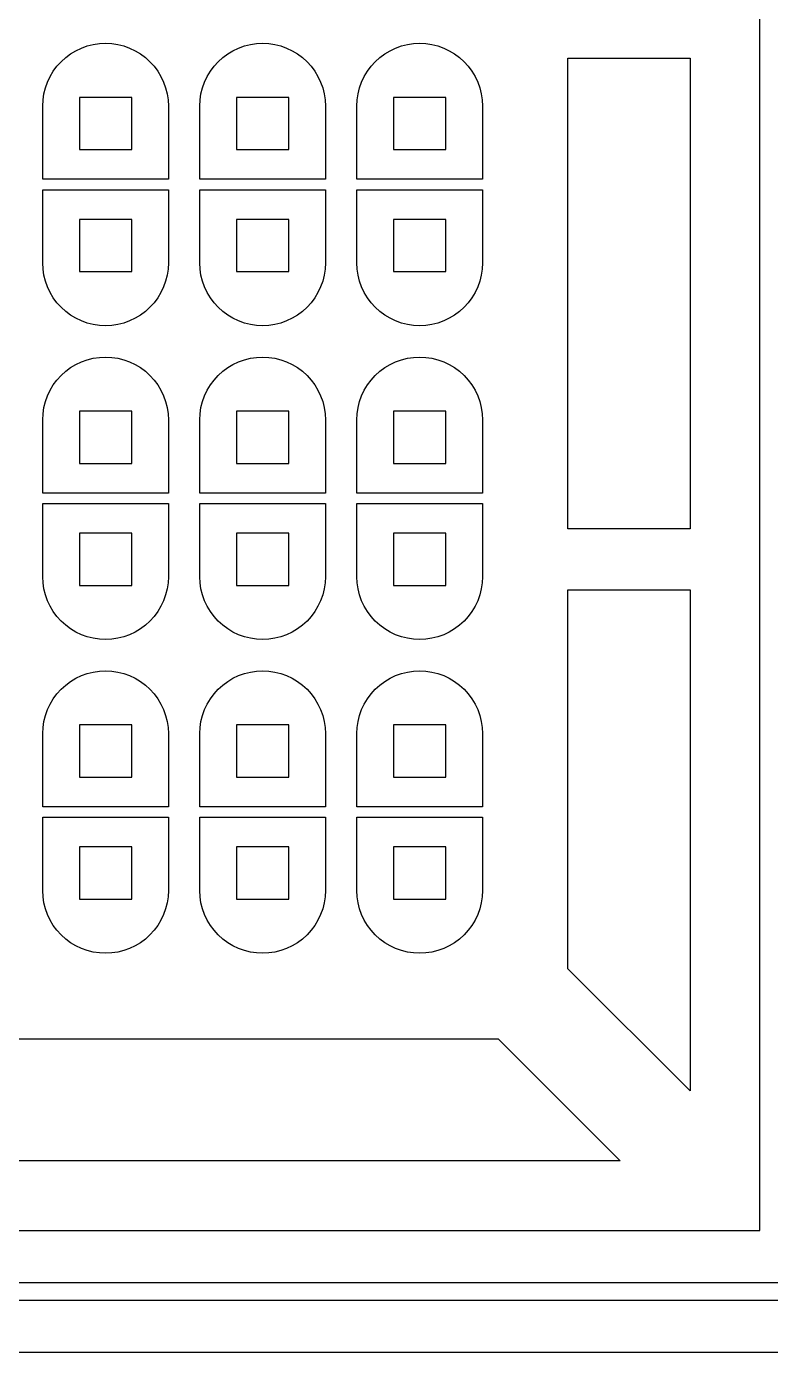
# Model space of a CAD drawing. Extents: x -25 to 122, y -49 to 104.
# Drawn here: x 77.94 to 99.66, y -11.21 to 27.54 of the extents above; entities that cross this region are included whole.
import ezdxf

# ---------------------------------------------------------------- set-up
doc = ezdxf.new("R2010")
doc.units = 0

msp = doc.modelspace()

# ---------------------------------------------------------------- linework, layer by layer
for p, q in [((99.3525, -7.64249), (99.3525, 62.6685)), ((79.0826, 26.6381), (79.2272, 26.7453)), ((79.2272, 26.7453), (79.3816, 26.8378)), ((79.3816, 26.8378), (79.5443, 26.9148)), ((79.5443, 26.9148), (79.7138, 26.9755)), ((79.7138, 26.9755), (79.8884, 27.0192)), ((79.8884, 27.0192), (80.0665, 27.0456)), ((80.0665, 27.0456), (80.2462, 27.0544)), ((80.2462, 27.0544), (80.426, 27.0456)), ((80.426, 27.0456), (80.6041, 27.0192)), ((80.6041, 27.0192), (80.7787, 26.9755)), ((80.7787, 26.9755), (80.9482, 26.9148)), ((80.9482, 26.9148), (81.1109, 26.8378)), ((81.1109, 26.8378), (81.2653, 26.7453)), ((81.2653, 26.7453), (81.4099, 26.6381)), ((83.6681, 26.6381), (83.8127, 26.7453)), ((83.8127, 26.7453), (83.9671, 26.8378)), ((83.9671, 26.8378), (84.1298, 26.9148)), ((84.1298, 26.9148), (84.2993, 26.9755)), ((84.2993, 26.9755), (84.4739, 27.0192)), ((84.4739, 27.0192), (84.652, 27.0456)), ((84.652, 27.0456), (84.8317, 27.0544)), ((84.8317, 27.0544), (85.0115, 27.0456)), ((85.0115, 27.0456), (85.1896, 27.0192)), ((85.1896, 27.0192), (85.3642, 26.9755)), ((85.3642, 26.9755), (85.5337, 26.9148)), ((85.5337, 26.9148), (85.6964, 26.8378)), ((85.6964, 26.8378), (85.8508, 26.7453)), ((85.8508, 26.7453), (85.9953, 26.6381)), ((88.2536, 26.6381), (88.3982, 26.7453)), ((88.3982, 26.7453), (88.5526, 26.8378)), ((88.5526, 26.8378), (88.7153, 26.9148)), ((88.7153, 26.9148), (88.8848, 26.9755)), ((88.8848, 26.9755), (89.0594, 27.0192)), ((89.0594, 27.0192), (89.2375, 27.0456)), ((89.2375, 27.0456), (89.4172, 27.0544)), ((89.4172, 27.0544), (89.597, 27.0456)), ((89.597, 27.0456), (89.7751, 27.0192)), ((89.7751, 27.0192), (89.9497, 26.9755)), ((89.9497, 26.9755), (90.1192, 26.9148)), ((90.1192, 26.9148), (90.2819, 26.8378)), ((90.2819, 26.8378), (90.4363, 26.7453)), ((90.4363, 26.7453), (90.5808, 26.6381)), ((78.7212, 26.2393), (78.8284, 26.3839)), ((78.8284, 26.3839), (78.9493, 26.5172)), ((78.9493, 26.5172), (79.0826, 26.6381)), ((81.4099, 26.6381), (81.5432, 26.5172)), ((81.5432, 26.5172), (81.6641, 26.3839)), ((81.6641, 26.3839), (81.7713, 26.2393)), ((83.3067, 26.2393), (83.4139, 26.3839)), ((83.4139, 26.3839), (83.5348, 26.5172)), ((83.5348, 26.5172), (83.6681, 26.6381)), ((85.9953, 26.6381), (86.1287, 26.5172)), ((86.1287, 26.5172), (86.2496, 26.3839)), ((86.2496, 26.3839), (86.3568, 26.2393)), ((87.8922, 26.2393), (87.9994, 26.3839)), ((87.9994, 26.3839), (88.1203, 26.5172)), ((88.1203, 26.5172), (88.2536, 26.6381)), ((90.5808, 26.6381), (90.7142, 26.5172)), ((90.7142, 26.5172), (90.8351, 26.3839)), ((90.8351, 26.3839), (90.9423, 26.2393)), ((93.748, 12.8649), (93.748, 26.6214)), ((93.748, 26.6214), (97.3145, 26.6214)), ((97.3145, 26.6214), (97.3145, 12.8649)), ((78.5517, 25.9222), (78.6286, 26.0849)), ((78.6286, 26.0849), (78.7212, 26.2393)), ((81.7713, 26.2393), (81.8638, 26.0849)), ((81.8638, 26.0849), (81.9408, 25.9222)), ((83.1372, 25.9222), (83.2141, 26.0849)), ((83.2141, 26.0849), (83.3067, 26.2393)), ((86.3568, 26.2393), (86.4494, 26.0849)), ((86.4494, 26.0849), (86.5263, 25.9222)), ((87.7227, 25.9222), (87.7996, 26.0849)), ((87.7996, 26.0849), (87.8922, 26.2393)), ((90.9423, 26.2393), (91.0349, 26.0849)), ((91.0349, 26.0849), (91.1118, 25.9222)), ((78.4209, 25.4), (78.4473, 25.5781)), ((78.4473, 25.5781), (78.491, 25.7527)), ((78.491, 25.7527), (78.5517, 25.9222)), ((81.9408, 25.9222), (82.0015, 25.7527)), ((82.0015, 25.7527), (82.0452, 25.5781)), ((82.0452, 25.5781), (82.0716, 25.4)), ((83.0064, 25.4), (83.0328, 25.5781)), ((83.0328, 25.5781), (83.0765, 25.7527)), ((83.0765, 25.7527), (83.1372, 25.9222)), ((86.5263, 25.9222), (86.587, 25.7527)), ((86.587, 25.7527), (86.6307, 25.5781)), ((86.6307, 25.5781), (86.6571, 25.4)), ((87.5919, 25.4), (87.6183, 25.5781)), ((87.6183, 25.5781), (87.662, 25.7527)), ((87.662, 25.7527), (87.7227, 25.9222)), ((91.1118, 25.9222), (91.1725, 25.7527)), ((91.1725, 25.7527), (91.2162, 25.5781)), ((91.2162, 25.5781), (91.2426, 25.4)), ((78.412, 25.2202), (78.4209, 25.4)), ((78.412, 23.0803), (78.412, 25.2202)), ((81.0105, 25.475), (79.482, 25.475)), ((79.482, 25.475), (79.482, 23.9465)), ((81.0105, 23.9465), (81.0105, 25.475)), ((82.0716, 25.4), (82.0804, 25.2202)), ((82.0804, 25.2202), (82.0804, 23.0803)), ((82.9976, 25.2202), (83.0064, 25.4)), ((82.9976, 23.0803), (82.9976, 25.2202)), ((85.596, 25.475), (84.0675, 25.475)), ((84.0675, 25.475), (84.0675, 23.9465)), ((85.596, 23.9465), (85.596, 25.475)), ((86.6571, 25.4), (86.6659, 25.2202)), ((86.6659, 25.2202), (86.6659, 23.0803)), ((87.5831, 25.2202), (87.5919, 25.4)), ((87.5831, 23.0803), (87.5831, 25.2202)), ((90.1815, 25.475), (88.653, 25.475)), ((88.653, 25.475), (88.653, 23.9465)), ((90.1815, 23.9465), (90.1815, 25.475)), ((91.2426, 25.4), (91.2514, 25.2202)), ((91.2514, 25.2202), (91.2514, 23.0803)), ((79.482, 23.9465), (81.0105, 23.9465)), ((84.0675, 23.9465), (85.596, 23.9465)), ((88.653, 23.9465), (90.1815, 23.9465)), ((82.0804, 23.0803), (78.412, 23.0803)), ((86.6659, 23.0803), (82.9976, 23.0803)), ((91.2514, 23.0803), (87.5831, 23.0803)), ((78.412, 20.6347), (78.412, 22.7746)), ((78.412, 22.7746), (82.0804, 22.7746)), ((82.0804, 22.7746), (82.0804, 20.6347)), ((82.9976, 20.6347), (82.9976, 22.7746)), ((82.9976, 22.7746), (86.6659, 22.7746)), ((86.6659, 22.7746), (86.6659, 20.6347)), ((87.5831, 20.6347), (87.5831, 22.7746)), ((87.5831, 22.7746), (91.2514, 22.7746)), ((91.2514, 22.7746), (91.2514, 20.6347)), ((81.0105, 21.9085), (79.482, 21.9085)), ((79.482, 21.9085), (79.482, 20.38)), ((81.0105, 20.38), (81.0105, 21.9085)), ((85.596, 21.9085), (84.0675, 21.9085)), ((84.0675, 21.9085), (84.0675, 20.38)), ((85.596, 20.38), (85.596, 21.9085)), ((90.1815, 21.9085), (88.653, 21.9085)), ((88.653, 21.9085), (88.653, 20.38)), ((90.1815, 20.38), (90.1815, 21.9085)), ((78.4209, 20.455), (78.412, 20.6347)), ((82.0804, 20.6347), (82.0716, 20.455)), ((83.0064, 20.455), (82.9976, 20.6347)), ((86.6659, 20.6347), (86.6571, 20.455)), ((87.5919, 20.455), (87.5831, 20.6347)), ((91.2514, 20.6347), (91.2426, 20.455)), ((78.4473, 20.2769), (78.4209, 20.455)), ((78.491, 20.1023), (78.4473, 20.2769)), ((79.482, 20.38), (81.0105, 20.38)), ((82.0452, 20.2769), (82.0015, 20.1023)), ((82.0716, 20.455), (82.0452, 20.2769)), ((83.0328, 20.2769), (83.0064, 20.455)), ((83.0765, 20.1023), (83.0328, 20.2769)), ((84.0675, 20.38), (85.596, 20.38)), ((86.6307, 20.2769), (86.587, 20.1023)), ((86.6571, 20.455), (86.6307, 20.2769)), ((87.6183, 20.2769), (87.5919, 20.455)), ((87.662, 20.1023), (87.6183, 20.2769)), ((88.653, 20.38), (90.1815, 20.38)), ((91.2162, 20.2769), (91.1725, 20.1023)), ((91.2426, 20.455), (91.2162, 20.2769)), ((78.5517, 19.9328), (78.491, 20.1023)), ((78.6286, 19.7701), (78.5517, 19.9328)), ((78.7212, 19.6157), (78.6286, 19.7701)), ((81.8638, 19.7701), (81.7713, 19.6157)), ((81.9408, 19.9328), (81.8638, 19.7701)), ((82.0015, 20.1023), (81.9408, 19.9328)), ((83.1372, 19.9328), (83.0765, 20.1023)), ((83.2141, 19.7701), (83.1372, 19.9328)), ((83.3067, 19.6157), (83.2141, 19.7701)), ((86.4494, 19.7701), (86.3568, 19.6157)), ((86.5263, 19.9328), (86.4494, 19.7701)), ((86.587, 20.1023), (86.5263, 19.9328)), ((87.7227, 19.9328), (87.662, 20.1023)), ((87.7996, 19.7701), (87.7227, 19.9328)), ((87.8922, 19.6157), (87.7996, 19.7701)), ((91.0349, 19.7701), (90.9423, 19.6157)), ((91.1118, 19.9328), (91.0349, 19.7701)), ((91.1725, 20.1023), (91.1118, 19.9328)), ((78.8284, 19.4711), (78.7212, 19.6157)), ((78.9493, 19.3378), (78.8284, 19.4711)), ((81.6641, 19.4711), (81.5432, 19.3378)), ((81.7713, 19.6157), (81.6641, 19.4711)), ((83.4139, 19.4711), (83.3067, 19.6157)), ((83.5348, 19.3378), (83.4139, 19.4711)), ((86.2496, 19.4711), (86.1287, 19.3378)), ((86.3568, 19.6157), (86.2496, 19.4711)), ((87.9994, 19.4711), (87.8922, 19.6157)), ((88.1203, 19.3378), (87.9994, 19.4711)), ((90.8351, 19.4711), (90.7142, 19.3378)), ((90.9423, 19.6157), (90.8351, 19.4711)), ((79.0826, 19.2169), (78.9493, 19.3378)), ((79.2272, 19.1097), (79.0826, 19.2169)), ((79.3816, 19.0171), (79.2272, 19.1097)), ((79.5443, 18.9402), (79.3816, 19.0171)), ((81.1109, 19.0171), (80.9482, 18.9402)), ((81.2653, 19.1097), (81.1109, 19.0171)), ((81.4099, 19.2169), (81.2653, 19.1097)), ((81.5432, 19.3378), (81.4099, 19.2169)), ((83.6681, 19.2169), (83.5348, 19.3378)), ((83.8127, 19.1097), (83.6681, 19.2169)), ((83.9671, 19.0171), (83.8127, 19.1097)), ((84.1298, 18.9402), (83.9671, 19.0171)), ((85.6964, 19.0171), (85.5337, 18.9402)), ((85.8508, 19.1097), (85.6964, 19.0171)), ((85.9953, 19.2169), (85.8508, 19.1097)), ((86.1287, 19.3378), (85.9953, 19.2169)), ((88.2536, 19.2169), (88.1203, 19.3378)), ((88.3982, 19.1097), (88.2536, 19.2169)), ((88.5526, 19.0171), (88.3982, 19.1097)), ((88.7153, 18.9402), (88.5526, 19.0171)), ((90.2819, 19.0171), (90.1192, 18.9402)), ((90.4363, 19.1097), (90.2819, 19.0171)), ((90.5808, 19.2169), (90.4363, 19.1097)), ((90.7142, 19.3378), (90.5808, 19.2169)), ((79.7138, 18.8795), (79.5443, 18.9402)), ((79.8884, 18.8358), (79.7138, 18.8795)), ((80.0665, 18.8094), (79.8884, 18.8358)), ((80.2462, 18.8006), (80.0665, 18.8094)), ((80.426, 18.8094), (80.2462, 18.8006)), ((80.6041, 18.8358), (80.426, 18.8094)), ((80.7787, 18.8795), (80.6041, 18.8358)), ((80.9482, 18.9402), (80.7787, 18.8795)), ((84.2993, 18.8795), (84.1298, 18.9402)), ((84.4739, 18.8358), (84.2993, 18.8795)), ((84.652, 18.8094), (84.4739, 18.8358)), ((84.8317, 18.8006), (84.652, 18.8094)), ((85.0115, 18.8094), (84.8317, 18.8006)), ((85.1896, 18.8358), (85.0115, 18.8094)), ((85.3642, 18.8795), (85.1896, 18.8358)), ((85.5337, 18.9402), (85.3642, 18.8795)), ((88.8848, 18.8795), (88.7153, 18.9402)), ((89.0594, 18.8358), (88.8848, 18.8795)), ((89.2375, 18.8094), (89.0594, 18.8358)), ((89.4172, 18.8006), (89.2375, 18.8094)), ((89.597, 18.8094), (89.4172, 18.8006)), ((89.7751, 18.8358), (89.597, 18.8094)), ((89.9497, 18.8795), (89.7751, 18.8358)), ((90.1192, 18.9402), (89.9497, 18.8795)), ((79.7138, 17.8045), (79.8884, 17.8482)), ((79.8884, 17.8482), (80.0665, 17.8746)), ((80.0665, 17.8746), (80.2462, 17.8834)), ((80.2462, 17.8834), (80.426, 17.8746)), ((80.426, 17.8746), (80.6041, 17.8482)), ((80.6041, 17.8482), (80.7787, 17.8045)), ((84.2993, 17.8045), (84.4739, 17.8482)), ((84.4739, 17.8482), (84.652, 17.8746)), ((84.652, 17.8746), (84.8317, 17.8834)), ((84.8317, 17.8834), (85.0115, 17.8746)), ((85.0115, 17.8746), (85.1896, 17.8482)), ((85.1896, 17.8482), (85.3642, 17.8045)), ((88.8848, 17.8045), (89.0594, 17.8482)), ((89.0594, 17.8482), (89.2375, 17.8746)), ((89.2375, 17.8746), (89.4172, 17.8834)), ((89.4172, 17.8834), (89.597, 17.8746)), ((89.597, 17.8746), (89.7751, 17.8482)), ((89.7751, 17.8482), (89.9497, 17.8045)), ((78.9493, 17.3462), (79.0826, 17.4671)), ((79.0826, 17.4671), (79.2272, 17.5743)), ((79.2272, 17.5743), (79.3816, 17.6669)), ((79.3816, 17.6669), (79.5443, 17.7438)), ((79.5443, 17.7438), (79.7138, 17.8045)), ((80.7787, 17.8045), (80.9482, 17.7438)), ((80.9482, 17.7438), (81.1109, 17.6669)), ((81.1109, 17.6669), (81.2653, 17.5743)), ((81.2653, 17.5743), (81.4099, 17.4671)), ((81.4099, 17.4671), (81.5432, 17.3462)), ((83.5348, 17.3462), (83.6681, 17.4671)), ((83.6681, 17.4671), (83.8127, 17.5743)), ((83.8127, 17.5743), (83.9671, 17.6669)), ((83.9671, 17.6669), (84.1298, 17.7438)), ((84.1298, 17.7438), (84.2993, 17.8045)), ((85.3642, 17.8045), (85.5337, 17.7438)), ((85.5337, 17.7438), (85.6964, 17.6669)), ((85.6964, 17.6669), (85.8508, 17.5743)), ((85.8508, 17.5743), (85.9953, 17.4671)), ((85.9953, 17.4671), (86.1287, 17.3462)), ((88.1203, 17.3462), (88.2536, 17.4671)), ((88.2536, 17.4671), (88.3982, 17.5743)), ((88.3982, 17.5743), (88.5526, 17.6669)), ((88.5526, 17.6669), (88.7153, 17.7438)), ((88.7153, 17.7438), (88.8848, 17.8045)), ((89.9497, 17.8045), (90.1192, 17.7438)), ((90.1192, 17.7438), (90.2819, 17.6669)), ((90.2819, 17.6669), (90.4363, 17.5743)), ((90.4363, 17.5743), (90.5808, 17.4671)), ((90.5808, 17.4671), (90.7142, 17.3462)), ((78.6286, 16.9139), (78.7212, 17.0683)), ((78.7212, 17.0683), (78.8284, 17.2128)), ((78.8284, 17.2128), (78.9493, 17.3462)), ((81.5432, 17.3462), (81.6641, 17.2128)), ((81.6641, 17.2128), (81.7713, 17.0683)), ((81.7713, 17.0683), (81.8638, 16.9139)), ((83.2141, 16.9139), (83.3067, 17.0683)), ((83.3067, 17.0683), (83.4139, 17.2128)), ((83.4139, 17.2128), (83.5348, 17.3462)), ((86.1287, 17.3462), (86.2496, 17.2128)), ((86.2496, 17.2128), (86.3568, 17.0683)), ((86.3568, 17.0683), (86.4494, 16.9139)), ((87.7996, 16.9139), (87.8922, 17.0683)), ((87.8922, 17.0683), (87.9994, 17.2128)), ((87.9994, 17.2128), (88.1203, 17.3462)), ((90.7142, 17.3462), (90.8351, 17.2128)), ((90.8351, 17.2128), (90.9423, 17.0683)), ((90.9423, 17.0683), (91.0349, 16.9139)), ((78.491, 16.5817), (78.5517, 16.7512)), ((78.5517, 16.7512), (78.6286, 16.9139)), ((81.8638, 16.9139), (81.9408, 16.7512)), ((81.9408, 16.7512), (82.0015, 16.5817)), ((83.0765, 16.5817), (83.1372, 16.7512)), ((83.1372, 16.7512), (83.2141, 16.9139)), ((86.4494, 16.9139), (86.5263, 16.7512)), ((86.5263, 16.7512), (86.587, 16.5817)), ((87.662, 16.5817), (87.7227, 16.7512)), ((87.7227, 16.7512), (87.7996, 16.9139)), ((91.0349, 16.9139), (91.1118, 16.7512)), ((91.1118, 16.7512), (91.1725, 16.5817)), ((78.4209, 16.229), (78.4473, 16.4071)), ((78.4473, 16.4071), (78.491, 16.5817)), ((81.0105, 16.304), (79.482, 16.304)), ((79.482, 16.304), (79.482, 14.7755)), ((81.0105, 14.7755), (81.0105, 16.304)), ((82.0015, 16.5817), (82.0452, 16.4071)), ((82.0452, 16.4071), (82.0716, 16.229)), ((83.0064, 16.229), (83.0328, 16.4071)), ((83.0328, 16.4071), (83.0765, 16.5817)), ((85.596, 16.304), (84.0675, 16.304)), ((84.0675, 16.304), (84.0675, 14.7755)), ((85.596, 14.7755), (85.596, 16.304)), ((86.587, 16.5817), (86.6307, 16.4071)), ((86.6307, 16.4071), (86.6571, 16.229)), ((87.5919, 16.229), (87.6183, 16.4071)), ((87.6183, 16.4071), (87.662, 16.5817)), ((90.1815, 16.304), (88.653, 16.304)), ((88.653, 16.304), (88.653, 14.7755)), ((90.1815, 14.7755), (90.1815, 16.304)), ((91.1725, 16.5817), (91.2162, 16.4071)), ((91.2162, 16.4071), (91.2426, 16.229)), ((78.412, 16.0492), (78.4209, 16.229)), ((78.412, 13.9093), (78.412, 16.0492)), ((82.0716, 16.229), (82.0804, 16.0492)), ((82.0804, 16.0492), (82.0804, 13.9093)), ((82.9976, 16.0492), (83.0064, 16.229)), ((82.9976, 13.9093), (82.9976, 16.0492)), ((86.6571, 16.229), (86.6659, 16.0492)), ((86.6659, 16.0492), (86.6659, 13.9093)), ((87.5831, 16.0492), (87.5919, 16.229)), ((87.5831, 13.9093), (87.5831, 16.0492)), ((91.2426, 16.229), (91.2514, 16.0492)), ((91.2514, 16.0492), (91.2514, 13.9093)), ((79.482, 14.7755), (81.0105, 14.7755)), ((84.0675, 14.7755), (85.596, 14.7755)), ((88.653, 14.7755), (90.1815, 14.7755)), ((82.0804, 13.9093), (78.412, 13.9093)), ((78.412, 11.4637), (78.412, 13.6037)), ((78.412, 13.6037), (82.0804, 13.6037)), ((82.0804, 13.6037), (82.0804, 11.4637)), ((86.6659, 13.9093), (82.9976, 13.9093)), ((82.9976, 11.4637), (82.9976, 13.6037)), ((82.9976, 13.6037), (86.6659, 13.6037)), ((86.6659, 13.6037), (86.6659, 11.4637)), ((91.2514, 13.9093), (87.5831, 13.9093)), ((87.5831, 11.4637), (87.5831, 13.6037)), ((87.5831, 13.6037), (91.2514, 13.6037)), ((91.2514, 13.6037), (91.2514, 11.4637)), ((97.3145, 12.8649), (93.748, 12.8649)), ((81.0105, 12.7375), (79.482, 12.7375)), ((79.482, 12.7375), (79.482, 11.209)), ((81.0105, 11.209), (81.0105, 12.7375)), ((85.596, 12.7375), (84.0675, 12.7375)), ((84.0675, 12.7375), (84.0675, 11.209)), ((85.596, 11.209), (85.596, 12.7375)), ((90.1815, 12.7375), (88.653, 12.7375)), ((88.653, 12.7375), (88.653, 11.209)), ((90.1815, 11.209), (90.1815, 12.7375)), ((78.4209, 11.284), (78.412, 11.4637)), ((78.4473, 11.1059), (78.4209, 11.284)), ((82.0716, 11.284), (82.0452, 11.1059)), ((82.0804, 11.4637), (82.0716, 11.284)), ((83.0064, 11.284), (82.9976, 11.4637)), ((83.0328, 11.1059), (83.0064, 11.284)), ((86.6571, 11.284), (86.6307, 11.1059)), ((86.6659, 11.4637), (86.6571, 11.284)), ((87.5919, 11.284), (87.5831, 11.4637)), ((87.6183, 11.1059), (87.5919, 11.284)), ((91.2426, 11.284), (91.2162, 11.1059)), ((91.2514, 11.4637), (91.2426, 11.284)), ((78.491, 10.9313), (78.4473, 11.1059)), ((78.5517, 10.7618), (78.491, 10.9313)), ((79.482, 11.209), (81.0105, 11.209)), ((82.0015, 10.9313), (81.9408, 10.7618)), ((82.0452, 11.1059), (82.0015, 10.9313)), ((83.0765, 10.9313), (83.0328, 11.1059)), ((83.1372, 10.7618), (83.0765, 10.9313)), ((84.0675, 11.209), (85.596, 11.209)), ((86.587, 10.9313), (86.5263, 10.7618)), ((86.6307, 11.1059), (86.587, 10.9313)), ((87.662, 10.9313), (87.6183, 11.1059)), ((87.7227, 10.7618), (87.662, 10.9313)), ((88.653, 11.209), (90.1815, 11.209)), ((91.1725, 10.9313), (91.1118, 10.7618)), ((91.2162, 11.1059), (91.1725, 10.9313)), ((93.748, 0), (93.748, 11.0816)), ((93.748, 11.0816), (97.3145, 11.0816)), ((97.3145, 11.0816), (97.3145, -3.5665)), ((78.6286, 10.5991), (78.5517, 10.7618)), ((78.7212, 10.4447), (78.6286, 10.5991)), ((81.8638, 10.5991), (81.7713, 10.4447)), ((81.9408, 10.7618), (81.8638, 10.5991)), ((83.2141, 10.5991), (83.1372, 10.7618)), ((83.3067, 10.4447), (83.2141, 10.5991)), ((86.4494, 10.5991), (86.3568, 10.4447)), ((86.5263, 10.7618), (86.4494, 10.5991)), ((87.7996, 10.5991), (87.7227, 10.7618)), ((87.8922, 10.4447), (87.7996, 10.5991)), ((91.0349, 10.5991), (90.9423, 10.4447)), ((91.1118, 10.7618), (91.0349, 10.5991)), ((78.8284, 10.3001), (78.7212, 10.4447)), ((78.9493, 10.1668), (78.8284, 10.3001)), ((79.0826, 10.0459), (78.9493, 10.1668)), ((81.5432, 10.1668), (81.4099, 10.0459)), ((81.6641, 10.3001), (81.5432, 10.1668)), ((81.7713, 10.4447), (81.6641, 10.3001)), ((83.4139, 10.3001), (83.3067, 10.4447)), ((83.5348, 10.1668), (83.4139, 10.3001)), ((83.6681, 10.0459), (83.5348, 10.1668)), ((86.1287, 10.1668), (85.9953, 10.0459)), ((86.2496, 10.3001), (86.1287, 10.1668)), ((86.3568, 10.4447), (86.2496, 10.3001)), ((87.9994, 10.3001), (87.8922, 10.4447)), ((88.1203, 10.1668), (87.9994, 10.3001)), ((88.2536, 10.0459), (88.1203, 10.1668)), ((90.7142, 10.1668), (90.5808, 10.0459)), ((90.8351, 10.3001), (90.7142, 10.1668)), ((90.9423, 10.4447), (90.8351, 10.3001)), ((79.2272, 9.93866), (79.0826, 10.0459)), ((79.3816, 9.84613), (79.2272, 9.93866)), ((79.5443, 9.76917), (79.3816, 9.84613)), ((79.7138, 9.70853), (79.5443, 9.76917)), ((79.8884, 9.66479), (79.7138, 9.70853)), ((80.7787, 9.70853), (80.6041, 9.66479)), ((80.9482, 9.76917), (80.7787, 9.70853)), ((81.1109, 9.84613), (80.9482, 9.76917)), ((81.2653, 9.93866), (81.1109, 9.84613)), ((81.4099, 10.0459), (81.2653, 9.93866)), ((83.8127, 9.93866), (83.6681, 10.0459)), ((83.9671, 9.84613), (83.8127, 9.93866)), ((84.1298, 9.76917), (83.9671, 9.84613)), ((84.2993, 9.70853), (84.1298, 9.76917)), ((84.4739, 9.66479), (84.2993, 9.70853)), ((85.3642, 9.70853), (85.1896, 9.66479)), ((85.5337, 9.76917), (85.3642, 9.70853)), ((85.6964, 9.84613), (85.5337, 9.76917)), ((85.8508, 9.93866), (85.6964, 9.84613)), ((85.9953, 10.0459), (85.8508, 9.93866)), ((88.3982, 9.93866), (88.2536, 10.0459)), ((88.5526, 9.84613), (88.3982, 9.93866)), ((88.7153, 9.76917), (88.5526, 9.84613)), ((88.8848, 9.70853), (88.7153, 9.76917)), ((89.0594, 9.66479), (88.8848, 9.70853)), ((89.9497, 9.70853), (89.7751, 9.66479)), ((90.1192, 9.76917), (89.9497, 9.70853)), ((90.2819, 9.84613), (90.1192, 9.76917)), ((90.4363, 9.93866), (90.2819, 9.84613)), ((90.5808, 10.0459), (90.4363, 9.93866)), ((80.0665, 9.63838), (79.8884, 9.66479)), ((80.2462, 9.62956), (80.0665, 9.63838)), ((80.426, 9.63838), (80.2462, 9.62956)), ((80.6041, 9.66479), (80.426, 9.63838)), ((84.652, 9.63838), (84.4739, 9.66479)), ((84.8317, 9.62956), (84.652, 9.63838)), ((85.0115, 9.63838), (84.8317, 9.62956)), ((85.1896, 9.66479), (85.0115, 9.63838)), ((89.2375, 9.63838), (89.0594, 9.66479)), ((89.4172, 9.62956), (89.2375, 9.63838)), ((89.597, 9.63838), (89.4172, 9.62956)), ((89.7751, 9.66479), (89.597, 9.63838)), ((79.3816, 8.49585), (79.5443, 8.57281)), ((79.5443, 8.57281), (79.7138, 8.63345)), ((79.7138, 8.63345), (79.8884, 8.6772)), ((79.8884, 8.6772), (80.0665, 8.7036)), ((80.0665, 8.7036), (80.2462, 8.71243)), ((80.2462, 8.71243), (80.426, 8.7036)), ((80.426, 8.7036), (80.6041, 8.6772)), ((80.6041, 8.6772), (80.7787, 8.63345)), ((80.7787, 8.63345), (80.9482, 8.57281)), ((80.9482, 8.57281), (81.1109, 8.49585)), ((83.9671, 8.49585), (84.1298, 8.57281)), ((84.1298, 8.57281), (84.2993, 8.63345)), ((84.2993, 8.63345), (84.4739, 8.6772)), ((84.4739, 8.6772), (84.652, 8.7036)), ((84.652, 8.7036), (84.8317, 8.71243)), ((84.8317, 8.71243), (85.0115, 8.7036)), ((85.0115, 8.7036), (85.1896, 8.6772)), ((85.1896, 8.6772), (85.3642, 8.63345)), ((85.3642, 8.63345), (85.5337, 8.57281)), ((85.5337, 8.57281), (85.6964, 8.49585)), ((88.5526, 8.49585), (88.7153, 8.57281)), ((88.7153, 8.57281), (88.8848, 8.63345)), ((88.8848, 8.63345), (89.0594, 8.6772)), ((89.0594, 8.6772), (89.2375, 8.7036)), ((89.2375, 8.7036), (89.4172, 8.71243)), ((89.4172, 8.71243), (89.597, 8.7036)), ((89.597, 8.7036), (89.7751, 8.6772)), ((89.7751, 8.6772), (89.9497, 8.63345)), ((89.9497, 8.63345), (90.1192, 8.57281)), ((90.1192, 8.57281), (90.2819, 8.49585)), ((78.8284, 8.04184), (78.9493, 8.1752)), ((78.9493, 8.1752), (79.0826, 8.2961)), ((79.0826, 8.2961), (79.2272, 8.40332)), ((79.2272, 8.40332), (79.3816, 8.49585)), ((81.1109, 8.49585), (81.2653, 8.40332)), ((81.2653, 8.40332), (81.4099, 8.2961)), ((81.4099, 8.2961), (81.5432, 8.1752)), ((81.5432, 8.1752), (81.6641, 8.04184)), ((83.4139, 8.04184), (83.5348, 8.1752)), ((83.5348, 8.1752), (83.6681, 8.2961)), ((83.6681, 8.2961), (83.8127, 8.40332)), ((83.8127, 8.40332), (83.9671, 8.49585)), ((85.6964, 8.49585), (85.8508, 8.40332)), ((85.8508, 8.40332), (85.9953, 8.2961)), ((85.9953, 8.2961), (86.1287, 8.1752)), ((86.1287, 8.1752), (86.2496, 8.04184)), ((87.9994, 8.04184), (88.1203, 8.1752)), ((88.1203, 8.1752), (88.2536, 8.2961)), ((88.2536, 8.2961), (88.3982, 8.40332)), ((88.3982, 8.40332), (88.5526, 8.49585)), ((90.2819, 8.49585), (90.4363, 8.40332)), ((90.4363, 8.40332), (90.5808, 8.2961)), ((90.5808, 8.2961), (90.7142, 8.1752)), ((90.7142, 8.1752), (90.8351, 8.04184)), ((78.6286, 7.74287), (78.7212, 7.89726)), ((78.7212, 7.89726), (78.8284, 8.04184)), ((81.6641, 8.04184), (81.7713, 7.89726)), ((81.7713, 7.89726), (81.8638, 7.74287)), ((83.2141, 7.74287), (83.3067, 7.89726)), ((83.3067, 7.89726), (83.4139, 8.04184)), ((86.2496, 8.04184), (86.3568, 7.89726)), ((86.3568, 7.89726), (86.4494, 7.74287)), ((87.7996, 7.74287), (87.8922, 7.89726)), ((87.8922, 7.89726), (87.9994, 8.04184)), ((90.8351, 8.04184), (90.9423, 7.89726)), ((90.9423, 7.89726), (91.0349, 7.74287)), ((78.4473, 7.23607), (78.491, 7.41068)), ((78.491, 7.41068), (78.5517, 7.58015)), ((78.5517, 7.58015), (78.6286, 7.74287)), ((81.8638, 7.74287), (81.9408, 7.58015)), ((81.9408, 7.58015), (82.0015, 7.41068)), ((82.0015, 7.41068), (82.0452, 7.23607)), ((83.0328, 7.23607), (83.0765, 7.41068)), ((83.0765, 7.41068), (83.1372, 7.58015)), ((83.1372, 7.58015), (83.2141, 7.74287)), ((86.4494, 7.74287), (86.5263, 7.58015)), ((86.5263, 7.58015), (86.587, 7.41068)), ((86.587, 7.41068), (86.6307, 7.23607)), ((87.6183, 7.23607), (87.662, 7.41068)), ((87.662, 7.41068), (87.7227, 7.58015)), ((87.7227, 7.58015), (87.7996, 7.74287)), ((91.0349, 7.74287), (91.1118, 7.58015)), ((91.1118, 7.58015), (91.1725, 7.41068)), ((91.1725, 7.41068), (91.2162, 7.23607)), ((78.412, 6.87823), (78.4209, 7.05801)), ((78.4209, 7.05801), (78.4473, 7.23607)), ((81.0105, 7.133), (79.482, 7.133)), ((79.482, 7.133), (79.482, 5.60449)), ((81.0105, 5.60449), (81.0105, 7.133)), ((82.0452, 7.23607), (82.0716, 7.05801)), ((82.0716, 7.05801), (82.0804, 6.87823)), ((82.9976, 6.87823), (83.0064, 7.05801)), ((83.0064, 7.05801), (83.0328, 7.23607)), ((85.596, 7.133), (84.0675, 7.133)), ((84.0675, 7.133), (84.0675, 5.60449)), ((85.596, 5.60449), (85.596, 7.133)), ((86.6307, 7.23607), (86.6571, 7.05801)), ((86.6571, 7.05801), (86.6659, 6.87823)), ((87.5831, 6.87823), (87.5919, 7.05801)), ((87.5919, 7.05801), (87.6183, 7.23607)), ((90.1815, 7.133), (88.653, 7.133)), ((88.653, 7.133), (88.653, 5.60449)), ((90.1815, 5.60449), (90.1815, 7.133)), ((91.2162, 7.23607), (91.2426, 7.05801)), ((91.2426, 7.05801), (91.2514, 6.87823)), ((78.412, 4.73834), (78.412, 6.87823)), ((82.0804, 6.87823), (82.0804, 4.73834)), ((82.9976, 4.73834), (82.9976, 6.87823)), ((86.6659, 6.87823), (86.6659, 4.73834)), ((87.5831, 4.73834), (87.5831, 6.87823)), ((91.2514, 6.87823), (91.2514, 4.73834)), ((79.482, 5.60449), (81.0105, 5.60449)), ((84.0675, 5.60449), (85.596, 5.60449)), ((88.653, 5.60449), (90.1815, 5.60449)), ((82.0804, 4.73834), (78.412, 4.73834)), ((86.6659, 4.73834), (82.9976, 4.73834)), ((91.2514, 4.73834), (87.5831, 4.73834)), ((78.412, 2.29274), (78.412, 4.43265)), ((78.412, 4.43265), (82.0804, 4.43265)), ((82.0804, 4.43265), (82.0804, 2.29274)), ((82.9976, 2.29274), (82.9976, 4.43265)), ((82.9976, 4.43265), (86.6659, 4.43265)), ((86.6659, 4.43265), (86.6659, 2.29274)), ((87.5831, 2.29274), (87.5831, 4.43265)), ((87.5831, 4.43265), (91.2514, 4.43265)), ((91.2514, 4.43265), (91.2514, 2.29274)), ((81.0105, 3.5665), (79.482, 3.5665)), ((79.482, 3.5665), (79.482, 2.03799)), ((81.0105, 2.03799), (81.0105, 3.5665)), ((85.596, 3.5665), (84.0675, 3.5665)), ((84.0675, 3.5665), (84.0675, 2.03799)), ((85.596, 2.03799), (85.596, 3.5665)), ((90.1815, 3.5665), (88.653, 3.5665)), ((88.653, 3.5665), (88.653, 2.03799)), ((90.1815, 2.03799), (90.1815, 3.5665)), ((78.4209, 2.11296), (78.412, 2.29274)), ((78.4473, 1.93492), (78.4209, 2.11296)), ((79.482, 2.03799), (81.0105, 2.03799)), ((82.0716, 2.11296), (82.0452, 1.93492)), ((82.0804, 2.29274), (82.0716, 2.11296)), ((83.0064, 2.11296), (82.9976, 2.29274)), ((83.0328, 1.93492), (83.0064, 2.11296)), ((84.0675, 2.03799), (85.596, 2.03799)), ((86.6571, 2.11296), (86.6307, 1.93492)), ((86.6659, 2.29274), (86.6571, 2.11296)), ((87.5919, 2.11296), (87.5831, 2.29274)), ((87.6183, 1.93492), (87.5919, 2.11296)), ((88.653, 2.03799), (90.1815, 2.03799)), ((91.2426, 2.11296), (91.2162, 1.93492)), ((91.2514, 2.29274), (91.2426, 2.11296)), ((78.491, 1.76031), (78.4473, 1.93492)), ((78.5517, 1.59082), (78.491, 1.76031)), ((78.6286, 1.42812), (78.5517, 1.59082)), ((81.9408, 1.59082), (81.8638, 1.42812)), ((82.0015, 1.76031), (81.9408, 1.59082)), ((82.0452, 1.93492), (82.0015, 1.76031)), ((83.0765, 1.76031), (83.0328, 1.93492)), ((83.1372, 1.59082), (83.0765, 1.76031)), ((83.2141, 1.42812), (83.1372, 1.59082)), ((86.5263, 1.59082), (86.4494, 1.42812)), ((86.587, 1.76031), (86.5263, 1.59082)), ((86.6307, 1.93492), (86.587, 1.76031)), ((87.662, 1.76031), (87.6183, 1.93492)), ((87.7227, 1.59082), (87.662, 1.76031)), ((87.7996, 1.42812), (87.7227, 1.59082)), ((91.1118, 1.59082), (91.0349, 1.42812)), ((91.1725, 1.76031), (91.1118, 1.59082)), ((91.2162, 1.93492), (91.1725, 1.76031)), ((78.7212, 1.27373), (78.6286, 1.42812)), ((78.8284, 1.12914), (78.7212, 1.27373)), ((81.7713, 1.27373), (81.6641, 1.12914)), ((81.8638, 1.42812), (81.7713, 1.27373)), ((83.3067, 1.27373), (83.2141, 1.42812)), ((83.4139, 1.12914), (83.3067, 1.27373)), ((86.3568, 1.27373), (86.2496, 1.12914)), ((86.4494, 1.42812), (86.3568, 1.27373)), ((87.8922, 1.27373), (87.7996, 1.42812)), ((87.9994, 1.12914), (87.8922, 1.27373)), ((90.9423, 1.27373), (90.8351, 1.12914)), ((91.0349, 1.42812), (90.9423, 1.27373)), ((78.9493, 0.99577), (78.8284, 1.12914)), ((79.0826, 0.87489), (78.9493, 0.99577)), ((79.2272, 0.76767), (79.0826, 0.87489)), ((81.4099, 0.87489), (81.2653, 0.76767)), ((81.5432, 0.99577), (81.4099, 0.87489)), ((81.6641, 1.12914), (81.5432, 0.99577)), ((83.5348, 0.99577), (83.4139, 1.12914)), ((83.6681, 0.87489), (83.5348, 0.99577)), ((83.8127, 0.76767), (83.6681, 0.87489)), ((85.9953, 0.87489), (85.8508, 0.76767)), ((86.1287, 0.99577), (85.9953, 0.87489)), ((86.2496, 1.12914), (86.1287, 0.99577)), ((88.1203, 0.99577), (87.9994, 1.12914)), ((88.2536, 0.87489), (88.1203, 0.99577)), ((88.3982, 0.76767), (88.2536, 0.87489)), ((90.5808, 0.87489), (90.4363, 0.76767)), ((90.7142, 0.99577), (90.5808, 0.87489)), ((90.8351, 1.12914), (90.7142, 0.99577)), ((79.3816, 0.67512), (79.2272, 0.76767)), ((79.5443, 0.59816), (79.3816, 0.67512)), ((79.7138, 0.53752), (79.5443, 0.59816)), ((79.8884, 0.49379), (79.7138, 0.53752)), ((80.0665, 0.46739), (79.8884, 0.49379)), ((80.2462, 0.45856), (80.0665, 0.46739)), ((80.426, 0.46739), (80.2462, 0.45856)), ((80.6041, 0.49379), (80.426, 0.46739)), ((80.7787, 0.53752), (80.6041, 0.49379)), ((80.9482, 0.59816), (80.7787, 0.53752)), ((81.1109, 0.67512), (80.9482, 0.59816)), ((81.2653, 0.76767), (81.1109, 0.67512)), ((83.9671, 0.67512), (83.8127, 0.76767)), ((84.1298, 0.59816), (83.9671, 0.67512)), ((84.2993, 0.53752), (84.1298, 0.59816)), ((84.4739, 0.49379), (84.2993, 0.53752)), ((84.652, 0.46739), (84.4739, 0.49379)), ((84.8317, 0.45856), (84.652, 0.46739)), ((85.0115, 0.46739), (84.8317, 0.45856)), ((85.1896, 0.49379), (85.0115, 0.46739)), ((85.3642, 0.53752), (85.1896, 0.49379)), ((85.5337, 0.59816), (85.3642, 0.53752)), ((85.6964, 0.67512), (85.5337, 0.59816)), ((85.8508, 0.76767), (85.6964, 0.67512)), ((88.5526, 0.67512), (88.3982, 0.76767)), ((88.7153, 0.59816), (88.5526, 0.67512)), ((88.8848, 0.53752), (88.7153, 0.59816)), ((89.0594, 0.49379), (88.8848, 0.53752)), ((89.2375, 0.46739), (89.0594, 0.49379)), ((89.4172, 0.45856), (89.2375, 0.46739)), ((89.597, 0.46739), (89.4172, 0.45856)), ((89.7751, 0.49379), (89.597, 0.46739)), ((89.9497, 0.53752), (89.7751, 0.49379)), ((90.1192, 0.59816), (89.9497, 0.53752)), ((90.2819, 0.67512), (90.1192, 0.59816)), ((90.4363, 0.76767), (90.2819, 0.67512)), ((97.3145, -3.5665), (93.748, 0)), ((71.4574, -2.03799), (91.71, -2.03799)), ((91.71, -2.03799), (95.2765, -5.60449)), ((95.2765, -5.60449), (71.4574, -5.60449)), ((-7.64249, -7.64249), (99.3525, -7.64249)), ((100.881, -9.17099), (-9.17099, -9.17099)), ((-9.6805, -9.6805), (101.39, -9.6805)), ((102.919, -11.209), (-11.209, -11.209))]:
    msp.add_line(p, q)

doc.saveas('drawing.dxf')
